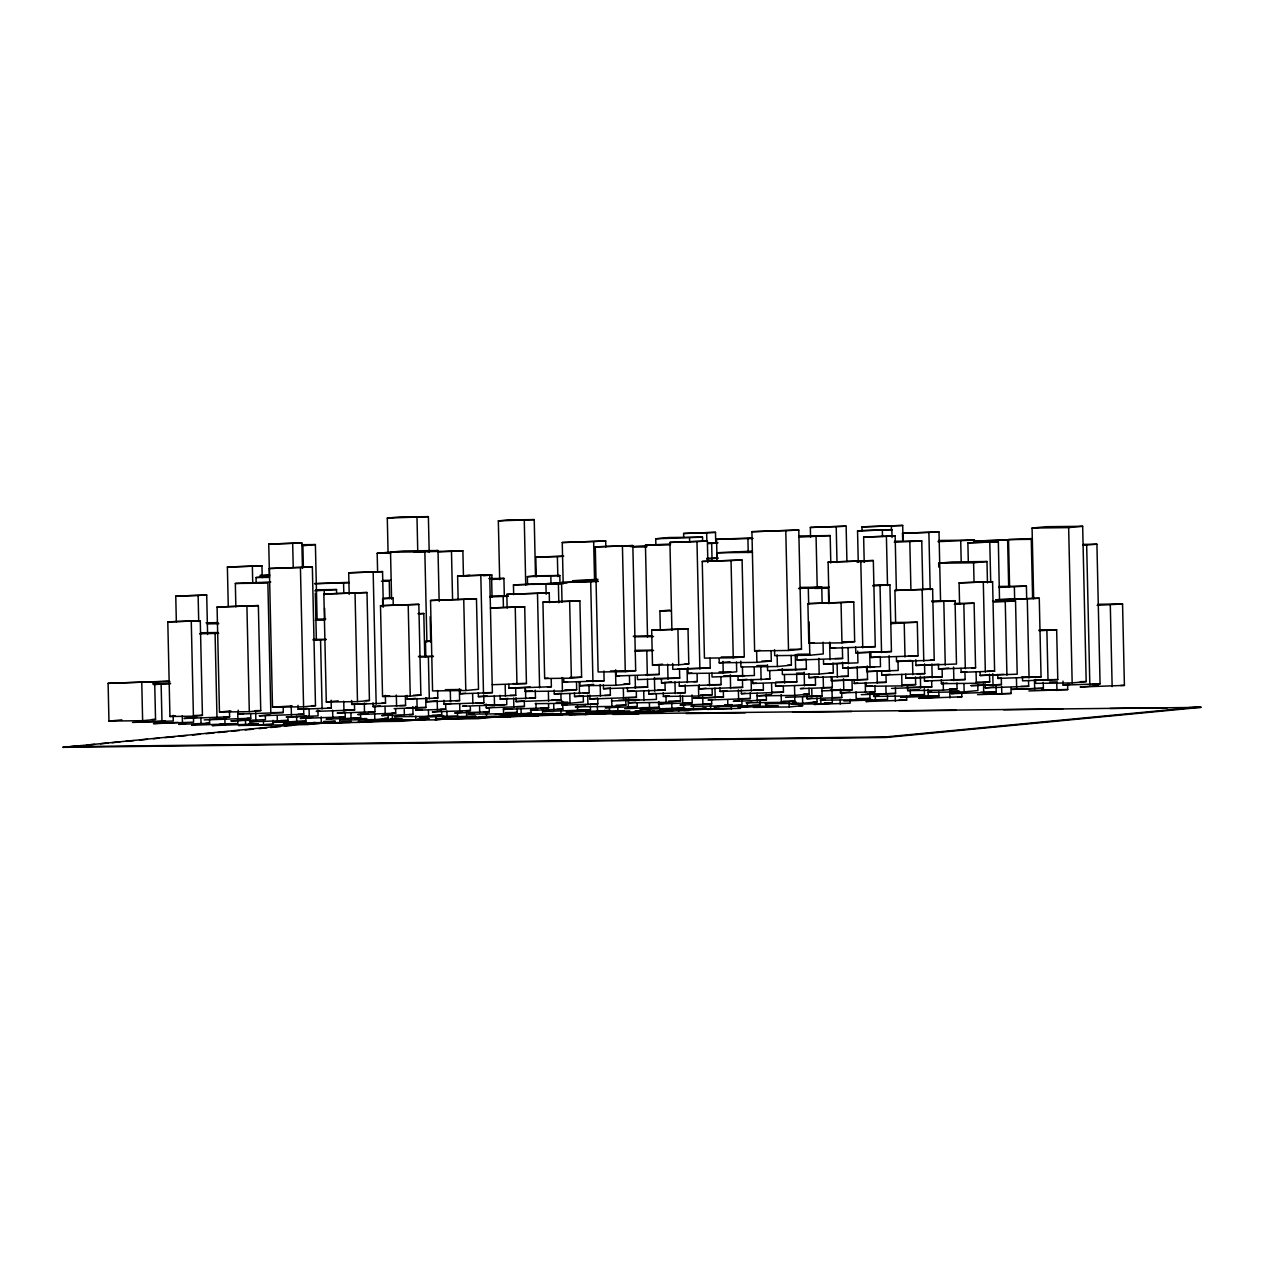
<?xml version="1.0" encoding="UTF-8"?>
<svg xmlns="http://www.w3.org/2000/svg" width="1264" height="1264" viewBox="0 0 1264 1264"><rect width="100%" height="100%" fill="white"/><g stroke="black" fill="none" stroke-linecap="round" stroke-linejoin="round"><path stroke-width="1.5" d="M388.095 553.474L387.29 518.098L398.666 517.008L428.385 516.66L429.191 552.036M387.29 518.098L428.385 516.66M499.675 579.702L498.332 520.879L508.27 519.931L534.23 519.615L535.509 576.479M269.501 577.411L268.742 544.105L301.875 542.951L302.459 568.421M498.332 520.879L534.23 519.615M268.742 544.105L301.875 542.951M317.106 619.249L315.4 544.563L302.886 545.748L303.376 567.378M228.278 606.483L227.378 567.046L261.948 565.83L262.217 577.664M377.588 570.996L377.178 553.3L403.674 550.946L438.008 550.535L439.161 601.474M227.378 567.046L261.948 565.83M391.587 599.215L390.529 552.194L424.846 551.783L438.008 550.535M427.437 551.673L462.877 550.772L463.461 576.384M269.358 568.5L312.35 566.999L315.494 705.66L303.581 706.797L272.503 707.176L269.358 568.5L312.35 566.999M438.466 552.005L462.877 550.772M563.191 583.936L562.243 542.525L605.709 541.008L605.835 546.917M683.698 537.39L683.603 533.471L715.503 532.349L715.724 542.145M562.243 542.525L605.709 541.008M260.194 576.036L269.785 575.12L260.163 575.231M683.603 533.471L715.503 532.349M655.874 544.673L655.732 538.78L668.688 537.532L702.515 537.137L702.61 541.071M256.181 583.383L256.039 577.537L268.395 576.352M751.922 531.702L798.785 530.058L801.487 649.254L788.515 650.486L754.624 650.897L751.922 531.702L798.785 530.058M595.281 546.885L632.837 545.574L635.681 670.663L625.285 671.658L598.125 671.974L595.281 546.885L632.837 545.574M655.732 538.78L702.515 537.137M810.556 537.279L810.335 527.451L846.122 526.187L846.927 561.579M235.862 606.862L235.341 583.462L270.765 582.009M349.196 594.412L348.706 572.797L382.55 571.612L383.355 606.973M671.911 630.294L669.92 542.398L707.366 541.087L707.856 562.575M630.515 546.648L647.373 545.685M647.531 637.182L645.446 545.163L670.647 544.026M810.335 527.451L846.122 526.187M717.004 558.83L716.562 539.333L752.096 537.895M348.706 572.797L382.55 571.612M536.252 576.874L535.81 557.155L563.712 556.128M669.92 542.398L707.366 541.087M862.048 530.801L861.969 526.883L902.701 525.445L903.049 541.15M535.81 557.155L562.369 556.413M716.562 539.333L753.075 538.464M707.745 543.631L716.656 543.109M861.969 526.883L902.701 525.445M858.256 562.417L857.545 530.833L891.863 529.632L892.036 537.532M176.344 621.777L175.759 596.15L206.711 595.06L207.596 634.496M175.759 596.15L206.711 595.06M798.627 537.137L830.179 535.588L830.796 563.017M857.545 530.833L891.863 529.632M348.896 582.341L314.594 583.668L349.148 582.799M458.153 599.563L457.615 576.021L491.807 574.962L491.901 578.896M864.213 562.417L863.644 537.074L895.149 535.968L896.381 590.541M902.701 541.087L902.512 533.25L938.994 531.97L940.542 600.479M464.567 575.705L469.655 575.231M716.893 560.631L716.72 552.779L751.859 551.151M863.644 537.074L895.149 535.968M314.799 590.841L336.524 589.545L336.619 593.464M457.615 576.021L489.705 574.883L492.375 692.625L460.286 693.762L460.207 689.828M902.512 533.25L938.994 531.97M483.322 575.768L491.807 574.962M323.853 594.033L366.987 592.516L369.436 700.493L357.491 701.631L326.302 702.01L323.853 594.033L366.987 592.516M504.32 596.134L503.925 578.391L491.664 579.56L492.059 597.319M706.639 559.178L718.205 558.072L706.876 558.214M1033.683 598.82L1032.072 528.052L1046.086 526.709L1082.663 526.282L1086.187 681.58L1072.172 682.923L1035.595 683.366L1035.5 679.432M527.546 584.521L527.357 576.668L536.347 575.799L559.81 575.531L559.999 583.383M217.076 607.036L258.362 605.598L260.747 710.589L249.308 711.679L219.462 712.043L217.076 607.036L258.362 605.598M702.247 561.453L742.094 560.047L744.275 656.727L733.246 657.786L704.443 658.133L702.247 561.453L742.094 560.047M527.357 576.668L559.81 575.531M894.296 542.272L921.74 540.945L922.846 589.719M1032.072 528.052L1068.649 527.609L1082.663 526.282M937.983 541.656L974.528 540.06L938.52 540.502M513.674 594.633L513.453 584.9L558.388 583.32L558.83 602.77M967.876 542.841L998.197 541.782L967.876 542.841L968.319 562.401M393.23 603.892L393.088 598.03L382.597 599.025L382.771 606.846M1009.588 586.891L1008.53 539.586L1032.404 538.575M562.022 602.075L561.579 582.53L597.967 581.156M1007.613 539.918L974.07 541.103L1007.613 539.918L1008.688 587.16M513.453 584.9L558.388 583.32M167.796 621.888L200.281 620.75L202.43 715.361L193.424 716.214L169.945 716.498L167.796 621.888L200.281 620.75M561.579 582.53L598.125 581.472M829.058 603.228L828.125 562.132L873.329 560.537L875.273 646.662L830.069 648.242L829.942 642.365M430.534 600.479L476.465 598.867L478.519 689.291L465.8 690.507L432.572 690.902L430.534 600.479L476.465 598.867M380.496 605.693L418.826 604.35L420.88 695.137L410.263 696.148L382.55 696.48L380.496 605.693L418.826 604.35M507.148 608.047L506.832 594.364L549.24 592.879L549.461 602.659M217.218 622.52L209.919 623.215L217.771 623.12M856.787 561.816L866.093 561.406M828.125 562.132L873.329 560.537M489.674 596.892L508.349 596.245M506.832 594.364L549.24 592.879M1082.853 545.242L1096.915 544.215L1100.075 683.824L1063.103 685.12L1063.024 681.185M938.741 567.109L938.662 563.223L952.045 561.943L986.979 561.516L987.468 582.894M418.51 614.02L423.803 613.514L424.783 656.601M542.935 602.185L579.892 600.89L581.614 677.204L571.375 678.183L544.658 678.499L542.935 602.185L579.892 600.89M199.617 633.817L218.688 633.296M938.662 563.223L973.596 562.796L986.979 561.516M524.702 606.783L490.527 607.984L524.702 606.783L526.44 683.508L492.265 684.709M799.117 588.281L829.389 587.175M798.548 588.534L821.774 587.144L822.121 602.865M872.666 585.911L889.919 584.884L891.436 651.56L855.76 652.809L855.633 646.931M313.172 640.216L326.065 639.6M660.345 630.452L659.903 611.033L669.809 610.085M959.581 604.255L959.092 582.862L992.588 581.677L994.61 671.152L961.13 672.337L961.035 668.451M895.623 622.014L894.912 590.43L932.611 589.103L934.222 660.171L896.524 661.499L896.429 657.549M959.092 582.862L992.588 581.677M894.912 590.43L932.611 589.103M807.901 603.655L853.769 602.043L854.669 641.638L841.966 642.855L808.802 643.25L807.901 603.655L853.769 602.043M425.842 656.996L425.478 641.433L430.929 640.911M998.686 587.46L1026.4 586.117L1026.668 597.904M932.105 601.917L955.047 600.7L956.485 664.027L915.973 665.449L915.831 659.697M651.687 630.167L688.011 628.887L688.801 663.869L678.736 664.832L652.493 665.148L651.687 630.167L688.011 628.887M108.104 683.334L154.682 681.707L155.535 719.453L142.627 720.685L108.957 721.096L108.104 683.334L154.682 681.707M954.288 604.287L974.102 603.197L975.571 667.74L938.552 669.035L938.457 665.117M633.232 636.219L652.256 635.713M1039.261 598.235L996.032 599.752L1039.261 598.235L1041.046 676.904L997.817 678.42L997.723 674.486M419.142 657.09L433.457 656.49M993.773 602.106L1015.529 600.985L1017.204 674.186L980.121 675.497L980.042 671.642M153.276 684.598L170.545 683.603M890.994 623.626L917.285 622.22L918.043 655.811L870.943 657.47L870.817 651.876M1097.12 605.314L1122.558 603.987L1124.407 685.42L1080.151 686.968L1098.053 685.736M635.128 651.323L653.583 650.533M808.802 643.25L814.253 642.728M754.624 650.897L760.185 650.36M652.493 665.148L662.541 664.185M830.069 648.242L835.441 647.737M544.658 678.499L548.07 678.168M1039.055 630.752L1056.657 629.725L1057.778 679.59L1022.56 680.822L1022.481 676.983M108.957 721.096L121.85 719.864M719.121 658.876L719.216 662.81L730.039 661.767M774.548 649.759L774.674 655.653L809.813 655.242L823.291 653.946L823.022 642.159M169.945 716.498L175.333 715.977M219.462 712.043L230.901 710.937M272.503 707.176L292.174 705.944M326.302 702.01L338.246 700.872M382.55 696.48L389.628 695.816M677.978 668.861L710.242 668.04L710.02 658.275M719.216 662.81L756.883 662.352L771.309 660.977L771.087 651.15M855.76 652.809L891.436 651.56M616.153 670.347L616.279 675.987L619.676 675.655M136.275 722.076L165.426 721.096M196.726 717.241L184.117 718.458L229.606 716.846L229.463 710.968M563.744 678.294L563.839 682.197L567.552 681.849M672.669 663.489L672.796 669.351L710.242 668.04M797.015 654.278L797.142 660.061L806.132 659.208M238.217 710.194L238.296 714.097L243.636 713.591M508.871 684.314L508.965 688.216L530.295 686.984M132.515 722.439L173.279 721.001L173.152 715.377M616.279 675.987L659.239 674.47L659.034 665.085M298.035 705.344L298.13 709.278L307.326 708.393M460.286 693.762L465.626 693.241M351.597 700.461L351.692 704.396L366.718 703.432M407.087 695.358L407.166 699.166L415.651 698.36M563.839 682.197L604.113 680.79L603.892 671.01M797.142 660.061L842.614 658.465L842.361 646.884M687.916 667.613L688.058 673.459L691.898 673.096M209.777 719.39L226.493 718.568M508.965 688.216L551.373 686.731L551.199 678.91M238.296 714.097L283.31 712.517L283.168 706.671M298.13 709.278L331.31 708.109L331.136 700.24M351.692 704.396L385.536 703.195L385.362 695.342M407.166 699.166L437.802 698.091L437.628 690.476M269.769 714.808L259.183 715.819L303.771 714.239L303.644 708.409M178.113 722.376L153.481 723.608L193.582 722.186L193.455 716.498M740.767 661.135L740.894 666.965L777.392 666.523L791.375 665.18L791.153 655.463M870.943 657.47L880.265 656.585M579.844 681.896L579.939 685.736L593.701 684.409M185.539 723.687L178.682 724.351L209.619 723.261L209.524 719.311M319.776 711.016L316.237 711.363L354.599 710.005L354.457 704.111M525.145 687.6L525.239 691.471L532.365 690.792M688.058 673.459L723.229 673.048L736.691 671.753L736.47 662.004M204.247 719.911L250.778 718.284L250.699 714.381M373.006 702.863L373.101 706.639L380.29 705.944M478.329 692.767L478.408 696.669L487.051 695.848M426.774 697.854L426.853 701.757L435.922 700.888M823.496 660.124L823.575 664.058L848.381 662.968M637.388 675.845L637.467 679.605L679.716 678.12L679.495 668.719M195.32 724.888L191.67 725.236L237.806 723.624L237.711 719.722M373.101 706.639L405.57 705.502L405.365 696.053M579.939 685.736L615.868 685.293L629.63 683.982L629.456 676.303M426.853 701.757L459.606 700.604L459.338 688.927M478.408 696.669L515.791 695.358L515.617 687.537M525.239 691.471L562.433 691.029L576.684 689.67L576.495 681.928M823.575 664.058L857.94 662.842L857.671 651.055M250.051 719.848L230.87 720.891L265.44 719.674L265.345 715.724M345.925 712.232L337.204 713.07L374.997 711.743L374.871 705.991M219.541 724.888L212.241 725.599L258.362 723.972L248.55 724.082M256.624 721.175L249.514 721.855L288.018 720.496L287.923 716.593M661.451 678.973L661.53 682.86L671.437 681.912M306.552 716.056L286.185 717.036L318.086 715.914L317.943 710.068M603.402 684.804L603.497 688.722L608.742 688.216M767.453 664.753L767.596 670.663L806.385 669.304L806.163 659.445M443.933 700.288L444.012 704.143L451.374 703.448M500.133 695.295L500.228 699.166L508.033 698.423M554.201 690.097L554.296 693.999L562.022 693.257M312.745 717.257L300.311 718.442L345.23 716.862L345.151 712.943M896.524 661.499L910.854 660.44M711.932 673.096L712.027 676.998L754.387 675.497L754.213 667.708M244.284 724.92L238.517 725.473L306.947 724.604L319.46 723.403M394.147 708.63L425.936 707.508L425.715 697.712M661.53 682.86L697.27 681.612L697.096 673.838M842.582 662.241L842.709 668.024L874.656 666.776M368.298 713.512L357.807 714.523L395.711 713.196L395.616 709.294M444.012 704.143L483.891 702.752L483.717 695.01M554.296 693.999L589.15 692.783L588.977 684.946M603.497 688.722L647.658 687.174L647.468 679.321M500.228 699.166L535.462 697.933L535.288 690.176M259.452 725.267L263.196 724.904M415.572 706.434L415.651 710.321L422.334 709.673M273.087 720.338L273.182 724.256L263.576 725.173L263.481 721.254M291.494 722.376L284.447 723.055L321.293 722.613L335.402 721.27L323.774 721.412M331.879 718.616L326.144 719.169L360.619 717.952L360.524 714.081M466.021 705.881L462.513 706.213L506.785 704.664L506.659 698.739M305.92 721.223L272.787 722.392L305.92 721.223L305.841 717.304M516.012 697.728L516.091 701.615L523.217 700.935M738.05 676.303L738.129 680.174L746.929 679.337M842.709 668.024L880.502 666.697L880.281 657.043M283.231 724.146L300.247 723.64M679.21 682.165L679.305 686.068L683.16 685.688M574.472 692.672L574.551 696.559L582.83 695.769M627.434 687.537L627.529 691.424L634.481 690.76M415.651 710.321L445.765 709.262L445.639 703.432M390.418 714.76L381.744 715.582L413.028 714.476L412.854 706.639M302.191 723.577L295.16 724.24L339.542 722.676M782.242 668.64L782.369 674.518L819.183 674.075L833.292 672.732L833.055 662.936M571.612 714.334L1200.8 707.382L885.685 737.497L63.216 747.34L305.904 723.577M315.305 722.423L309.506 722.976L359.434 722.392L370.131 721.159M738.129 680.174L769.902 679.052L769.729 671.31M915.973 665.449L938.915 664.248M441.12 711.063L432.32 711.901L470.413 710.573L470.319 706.687M63.216 747.34L80.833 745.665M86.695 745.096L94.531 744.354M100.393 743.785L108.23 743.042M112.148 742.663L119.969 741.921M125.847 741.352L133.668 740.609M139.546 740.056L147.382 739.298M153.244 738.745L159.122 738.176M164.984 737.623L174.78 736.675M178.698 736.312L186.519 735.553M192.397 735L200.218 734.242M206.095 733.689L213.916 732.946M217.835 732.567L227.615 731.635M231.533 731.256L239.37 730.513M245.232 729.944L253.069 729.202M258.946 728.633L266.767 727.89M270.686 727.511L280.466 726.579M284.384 726.2L292.205 725.457M679.305 686.068L721.08 684.598L720.907 676.809M516.091 701.615L561.042 700.035L560.916 694.205M574.551 696.559L610.37 695.295L610.196 687.521M627.529 691.424L665.148 690.112L664.975 682.307M486.134 704.016L486.229 707.84L493.276 707.161M866.598 667.661L866.693 671.563L890.599 670.536M332.069 722.708L335.56 722.376M401.778 716.056L394.257 716.767L428.591 716.356L428.449 710.479M808.865 673.775L808.944 677.678L818.045 676.809M370.826 719.785L366.923 720.164L402.157 718.916L390.402 719.058M339.7 720.038L374.792 719.611L388.238 718.331L388.159 714.413M589.846 695.105L589.94 699.024L597.303 698.313M752.68 679.574L752.775 683.476L756.267 683.145M350.46 722.455L329.351 723.008M648.732 690.033L648.827 693.952L655.558 693.304M699.197 684.962L699.292 688.912L706.149 688.248M358.692 721.807L378.789 721.112M462.371 712.28L454.708 713.022L489.294 711.806L489.215 707.872M866.693 671.563L898.198 670.457L897.977 660.709M486.229 707.84L524.434 706.497L524.307 700.746M373.496 721.144L367.745 721.697L402.774 721.27L429.191 718.774L417.578 718.916M386.705 719.927L380.97 720.464L435.985 719.848L448.894 718.616L435.796 718.774M441.642 711.19L441.736 715.108L419.616 717.225L457.568 715.898L457.473 711.995M512.315 708.551L503.356 709.404L548.623 707.824L548.529 703.874M808.944 677.678L848.318 676.303L848.097 666.539M535.162 703.669L570.032 703.258L583.383 701.978L583.257 696.101M387.937 721.001L358.707 722.123M752.775 683.476L796.841 681.928L796.668 674.123M589.94 699.024L636.44 697.38L636.298 691.503M648.827 693.952L685.341 692.672L685.167 684.835M699.292 688.912L742.632 687.379L742.442 679.511M402.331 720.243L406.013 719.895M561.974 701.283L562.069 705.17L567.015 704.696M938.552 669.035L948.806 668.056M473.874 713.623L468.043 714.176L503.578 713.749L503.435 707.982M618.491 700.303L639.173 699.608M881.672 671.216L881.751 675.118L890.267 674.312M663.284 692.577L663.363 696.432L669.177 695.879M831.222 676.872L831.317 680.711L867.546 679.447L867.23 665.954M421.591 720.196L425.383 719.832M719.911 687.553L720.006 691.455L726.879 690.792M775.527 682.307L775.622 686.226L781.152 685.688M446.397 718.616L441.104 719.121L477.95 718.679L492.075 717.32M537.595 709.673L530.39 710.368L562.843 709.215L562.67 701.362M562.069 705.17L597.84 703.922L597.698 698.091M442.321 717.51L475.991 716.325L457.268 716.546M517.102 708.598L517.181 712.454L495.362 714.571L531.054 713.307L530.959 709.388M585.817 705.881L575.31 706.876L611.887 706.45L625.901 705.107L625.759 699.197M881.751 675.118L924.758 673.617L924.537 663.853M611.349 700.983L656.427 699.403L656.3 693.62M831.317 680.711L867.546 679.447M663.363 696.432L698.708 696.022L712.248 694.726L712.106 688.927M775.622 686.226L815.533 684.819L815.343 676.998M628.571 698.897L628.666 702.831L635.839 702.152M720.006 691.455L763.393 689.923L763.266 684.077M549.508 710.984L543.994 711.506L590.478 709.878L590.383 705.976M464.378 717.541L495.014 716.467L482.105 716.609M961.13 672.337L966.691 671.8M741.304 689.828L741.399 693.699L745.27 693.32M905.719 674.186L905.798 678.104L942.28 676.825L942.107 668.988M512.726 716.024L477.729 717.857M803.888 688.295L800.333 688.627L832.297 687.505L832.075 677.741M854.132 679.558L854.227 683.461L857.766 683.129M610.575 707.224L605.266 707.729L637.214 706.608L637.135 702.737M478.503 717.494L523.122 716.024M578.138 710.937L566.098 712.09L609.548 710.558L609.453 706.608M628.666 702.831L666.112 702.389L680.474 701.014L680.332 695.105M723.466 697.049L693.541 698.107L723.466 697.049L723.34 691.187M513.8 714.997L553.743 713.591L530.643 713.876M663.9 703.432L658.275 703.969L692.182 702.768L691.993 694.947M854.227 683.461L886.159 682.339L885.985 674.518M905.798 678.104L942.28 676.825M544.5 715.187L548.307 714.824M741.399 693.699L783.459 692.214L783.317 686.415M711.932 699.671L708.03 700.051L750.342 698.55L750.216 692.656M539.396 714.903L569.258 713.86L547.66 714.113M758.906 695.69L771.514 694.489M562.701 714.839L519.725 716.356M866.124 682.465L866.219 686.32L872.081 685.752M980.121 675.497L1003.79 674.344M569.321 714.887L584.047 713.528M924.395 677.109L924.49 680.996L928.234 680.632M685.293 704.601L680.032 705.107L711.679 703.985L711.6 700.051M607.115 712.311L603.592 712.643L659.871 711.98L672.811 710.747L669.051 710.779M624.653 708.677L659.05 707.461L658.907 701.599M543.267 715.076L585.785 714.618L599.373 713.323L595.439 713.37M651.039 708.504L641.259 709.436L683.619 707.951L683.54 704.016M587.017 712.422L629.772 710.921M821.853 690.871L852.22 689.796L851.999 679.953M738.792 700.809L733.278 701.33L766.395 700.161L766.268 694.331M757.104 695.864L794.724 695.421L809.15 694.047L809.023 688.169M924.49 680.996L965.127 679.558L964.953 671.8M574.362 714.46L616.326 712.975L610.638 713.054M866.219 686.32L901.959 685.878L915.657 684.582L915.484 676.872M635.35 711.506L639.047 711.142M694.489 706.007L690.966 706.339L727.843 705.897L741.968 704.554L741.889 700.714M638.462 712.185L593.179 713.765M654.278 710.858L640.232 712.201L640.153 708.267M840.307 689.038L840.402 692.941L850.008 692.024M941.301 679.779L941.396 683.666L947.131 683.129M659.46 710.921L650.454 711.774L689.465 710.415L683.824 710.479M997.817 678.42L1001.23 678.089M751.906 702.231L746.123 702.784L781.342 702.357L794.819 701.062L794.74 697.159M785.544 697.317L822.074 696.037L821.884 688.153M723.087 706.007L713.955 706.892L760.17 705.265L760.075 701.362M840.402 692.941L875.083 691.724L874.957 685.862M659.618 709.878L706.402 708.235L702.642 708.282M807.048 694.931L807.127 698.739L810.967 698.376M891.531 688.422L931.789 687.016L931.663 681.091M941.396 683.666L976.329 683.255L989.712 681.975L989.538 674.202M768.717 703.4L765.115 703.732L802.672 703.29L817.065 701.915L816.971 697.965M707.571 709.515L716.72 708.646M866.962 694.11L895.576 693.446L895.449 687.537M719.5 708.567L710.668 709.42L710.573 705.502M907.552 686.668L907.647 690.586L919.386 689.465M807.127 698.739L841.792 697.523L841.666 691.819M825.376 699.687L820.21 700.177L871.749 699.624M731.414 708.472L687.6 709.689L740.593 708.361M861.258 694.663L895.576 693.446M798.658 703.448L791.027 704.174L820.889 703.827L820.747 697.902M760.233 705.944L737.971 707.129L777.281 705.739L773.489 705.786M873.598 692.467L873.693 696.401L878.954 695.895M907.647 690.586L943.386 690.16L957.069 688.848L956.943 682.971M1001.436 684.567L971.115 685.625L1001.436 684.567L1001.309 678.689M931.584 691.977L928.139 692.309L964.148 691.882L977.941 690.555L977.799 684.693M850.783 700.319L869.98 698.423L869.837 692.514M985.193 683.919L985.288 687.853L993.867 687.031M753.423 707.382L789.21 706.955L802.924 705.644L799.164 705.691M832.233 698.787L832.328 702.737L814.348 704.443L850.135 703.179L850.056 699.245M873.693 696.401L910.396 695.958L924.458 694.615L924.332 688.706M904.06 697.017L900.521 697.349L938.899 696.006L938.82 692.119M843.862 700.967L887.549 699.434L887.454 695.611M873.456 700.825L865.935 701.552L906.667 700.114L906.572 696.195M954.762 693.336L951.207 693.667L996.19 692.087L996.048 686.21M985.288 687.853L1028.675 686.336L1028.533 680.427M1063.103 685.12L1069.944 684.472M1043.385 688.264L1011.927 689.37L1043.385 688.264L1043.258 682.355M983.123 694.11L1011.105 693.478L1010.963 687.569M938.504 697.112L918.802 698.344L961.841 696.827L961.746 692.941M977.546 694.647L1011.105 693.478M1028.896 690.95L1067.717 689.575L1067.59 683.682M63.2 746.771L885.669 736.928L1200.784 706.797M799.18 535.952L830.179 535.588M301.954 544.721L315.4 544.563M708.172 542.935L717.999 542.809M1008.53 539.586L1031.266 539.317L1032.609 598.441M894.549 541.276L921.74 540.945M645.446 545.163L669.967 544.879M633.011 547.059L646.82 546.901M390.544 552.02L396.343 551.957M413.786 551.736L425.399 551.61M1083.548 544.373L1096.915 544.215M377.178 553.3L390.734 553.142M716.72 552.779L752.491 552.352M256.039 577.537L269.327 577.379M488.868 578.564L503.925 578.391M383.34 580.381L391.176 580.287M381.412 581.219L389.249 581.124L389.644 598.709M235.341 583.462L267.873 583.083L270.844 713.702M598.014 579.291L572.45 580.761L597.477 580.46M567.109 582.799L532.444 584.331L561.5 583.968M315.763 589.798L336.524 589.545M873.345 585.074L889.919 584.884M800.286 587.397L821.774 587.144M814.853 588.408L828.394 588.234L828.742 603.686M998.955 586.449L1026.4 586.117M490.369 596.023L507.749 595.818M383.308 598.141L393.088 598.03M931.615 600.985L955.047 600.7M992.556 601.269L1015.529 600.985M954.984 603.434L974.102 603.197M1098.084 604.287L1122.558 603.987M418.052 613.593L423.803 613.514M659.903 611.033L670.979 610.891M316.253 619.155L325.812 619.044M315.273 620.213L324.832 620.103L324.627 608.347M206.079 622.804L217.85 622.662M207.027 623.863L218.798 623.721M890.804 622.536L917.285 622.22M200.613 632.758L218.024 632.537M1039.024 629.946L1056.657 629.725M313.14 639.442L326.065 639.284M634.07 636.803L653.488 636.566M425.478 641.433L431.403 641.354M842.962 641.78L854.669 641.638M861.827 646.82L875.273 646.662M635.381 650.328L652.856 650.123M790.19 649.38L801.487 649.254M418.4 656.395L433.157 656.221M797.9 654.262L809.624 654.12M721.238 656.996L744.275 656.727M908.595 655.937L918.043 655.811M834.888 658.56L842.614 658.465M761.892 661.088L771.309 660.977M930.336 660.219L934.222 660.171M685.056 663.916L688.801 663.869M756.804 665.607L766.411 665.48M787.535 665.227L791.375 665.18M610.465 670.963L635.681 670.663M778.34 669.636L806.385 669.304M971.747 667.771L975.571 667.74M719.105 671.958L730.829 671.816M645.651 674.644L659.239 674.47M169.439 680.759L152.533 681.896L169.929 681.675M796.478 673.175L804.22 673.08M829.405 672.78L833.292 672.732M987.168 671.247L994.61 671.152M570.175 677.346L581.614 677.204M723.766 675.877L744.812 675.624M916.985 673.712L924.758 673.617M152.786 683.65L170.466 683.445M654.894 678.42L679.716 678.12M840.734 676.398L848.318 676.303M586.638 680.996L604.113 680.79M766.079 679.1L769.902 679.052M1021.502 677.125L1041.046 676.904M513.137 683.666L526.44 683.508M693.573 681.644L697.27 681.612M951.413 679.732L965.127 679.558M623.958 684.045L629.63 683.982M776.222 682.181L796.841 681.928M1034.284 679.858L1057.778 679.59M876.537 682.449L886.159 682.339M547.533 686.779L551.373 686.731M707.856 684.756L721.08 684.598M976.124 682.133L989.712 681.975M805.911 684.93L815.533 684.819M1049.61 682.023L1057.32 681.928M1080.42 681.659L1086.187 681.58M634.512 687.332L647.658 687.174M445.307 689.686L460.933 689.496M902.48 684.74L915.657 684.582M732.836 687.505L742.632 687.379M564.929 689.812L576.684 689.67M1092.444 683.903L1100.075 683.824M822.674 687.616L832.297 687.505M657.375 690.191L665.148 690.112M906.557 687.316L931.789 687.016M484.649 692.719L492.375 692.625M1020.822 686.415L1028.675 686.336M1120.631 685.467L1124.407 685.42M753.597 690.049L763.393 689.923M583.336 692.846L589.15 692.783M413.502 695.232L420.88 695.137M830.274 690.065L852.22 689.796M949.548 688.927L957.069 688.848M677.804 692.751L685.341 692.672M510.008 695.421L515.791 695.358M772.051 692.356L783.459 692.214M871.228 691.771L875.083 691.724M949.517 690.902L958.981 690.792M1041.52 689.891L1067.717 689.575M604.824 695.374L610.37 695.295M434.121 698.139L437.802 698.091M700.461 694.868L712.248 694.726M803.509 694.11L809.15 694.047M980.88 692.277L996.19 692.087M529.584 698.012L535.462 697.933M365.533 700.54L369.436 700.493M625.238 697.523L636.44 697.38M910.933 694.773L924.458 694.615M803.209 696.259L822.074 696.037M455.656 700.651L459.606 700.604M551.483 700.145L561.042 700.035M922.246 696.211L938.899 696.006M738.871 698.692L750.342 698.55M832.154 697.633L841.792 697.523M381.775 703.242L385.536 703.195M957.954 696.875L961.841 696.827M476.196 702.831L483.891 702.752M856.723 698.581L869.98 698.423M556.271 702.294L567.884 702.152M668.64 701.157L680.474 701.014M311.608 705.707L315.494 705.66M757.183 700.272L766.395 700.161M399.708 705.565L405.57 705.502M484.191 704.933L504.905 704.68M783.08 701.204L794.819 701.062M898.815 700.209L906.667 700.114M590.446 704.001L597.84 703.922M684.63 702.863L692.182 702.768M792.654 702.199L796.399 702.168M813.305 701.962L817.065 701.915M327.613 708.156L331.31 708.109M406.771 707.729L425.936 707.508M616.279 705.217L625.901 705.107M704.048 704.08L711.679 703.985M516.549 706.592L524.434 706.497M824.855 702.816L832.328 702.737M824.27 703.495L829.816 703.432M724.509 704.759L732.267 704.664M255.154 710.652L260.747 710.589M343.508 710.147L354.599 710.005M540.929 707.919L548.623 707.824M629.519 706.702L637.214 706.608M752.301 705.359L760.17 705.265M440.33 709.325L445.765 709.262M641.828 707.666L659.05 707.461M767.137 706.07L778.434 705.928M271.823 712.659L283.31 712.517M556.982 709.294L562.843 709.215M369.135 711.822L374.997 711.743M466.479 710.621L470.413 710.573M677.883 708.03L683.619 707.951M672.574 708.63L685.736 708.472M577.411 710.036L590.478 709.878M194.593 715.456L202.43 715.361M483.527 711.869L489.294 711.806M605.63 710.605L609.548 710.558M298.083 714.318L303.771 714.239M391.793 713.244L395.711 713.196M505.347 712.596L517.181 712.454M598.852 711.3L623.974 711M634.986 711.095L650.296 711.016M409.252 714.523L413.028 714.476M223.807 716.925L229.606 716.846M505.252 713.623L512.615 713.528M527.372 713.354L531.054 713.307M432.209 715.219L441.736 715.108M569.811 713.67L581.645 713.528M339.495 716.941L345.23 716.862M571.186 714.065L578.833 713.986M247.049 718.331L250.778 718.284M151.791 719.5L155.535 719.453M430.123 716.23L443.838 716.056M613.04 714.413L638.683 714.113M686.02 713.544L745.191 712.833M792.528 712.264L851.699 711.553M899.036 710.984L956.232 710.305M1003.569 709.736L1062.74 709.025M1110.076 708.456L1167.272 707.777M1188.966 707.524L1200.8 707.382M352.94 718.047L360.619 717.952M498.411 716.325L521.637 716.056M534.972 715.756L538.669 715.708L502.788 716.972M499.722 716.498L516.897 716.293M355.089 718.726L366.797 718.584M384.351 718.379L388.238 718.331M461.107 718.3L466.685 718.236L434.832 719.579M280.592 720.591L288.018 720.496M404.527 720.132L416.204 719.99M205.89 723.308L209.619 723.261M341.959 721.618L351.424 721.507L339.811 722.613L339.732 718.71M358.186 721.523L369.91 721.381M220.141 723.83L235.847 723.64M265.472 724.351L273.182 724.256M283.879 724.193L293.295 724.082L283.926 724.967L283.831 721.033M1110.298 605.156L1112.146 686.589M1086.677 545.195L1089.837 684.804M1068.649 527.609L1072.172 682.923M1056.783 682.75L1056.973 690.602M1046.892 630.657L1048.03 680.522M1034.489 681.217L1034.679 689.101M1027.284 599.373L1029.07 678.041M1014.376 587.27L1014.644 599.057M1016.43 677.646L1016.651 687.474M1005.259 601.964L1006.934 675.166M998.323 540.802L999.524 600.463M1001.625 686.478L1001.815 694.363M989.791 542.588L990.692 581.709M992.777 673.633L993.03 685.357M983.313 582.578L985.335 672.053M983.503 683.476L983.724 693.288M973.596 562.796L974.038 582.23M976.061 671.595L976.329 683.255M963.847 604.176L965.317 668.719M960.735 541.387L961.177 560.932M963.974 684.061L964.148 691.882M953.562 667.06L953.878 680.648M949.785 692.135L949.912 697.965M943.829 601.775L945.267 665.101M943.197 682.307L943.386 690.16M928.898 532.934L930.178 589.703M931.868 664.09L932.184 677.788M928.092 689.243L928.266 697.017M922.167 590.098L923.779 661.167M920.366 676.256L920.634 688.074M909.827 542.082L910.902 588.913M912.529 661.088L912.845 674.755M910.27 690.049L910.396 695.958M904.234 623.468L905.008 657.059M901.706 674.328L901.959 685.878M891.42 526.535L891.499 530.453M895.244 695.311L895.37 701.204M886.412 536.805L887.518 585.532M889.113 655.7L889.461 671.279M882.351 530.548L882.493 536.457M885.89 686.463L886.08 694.363M880.044 585.832L881.545 652.508M877.042 671.468L877.311 683.192M875.352 696.764L875.446 700.588M869.695 652.256L870.043 667.708M865.255 682.876L865.477 692.64M860.8 561.737L862.759 647.847M857.197 666.918L857.498 680.411M856.012 691.85L856.186 699.75M848.065 648.037L848.413 663.758M843.546 678.784L843.815 690.602M841.066 603.26L841.966 642.855M836.215 527.135L837.005 562.527M840.133 700.193L840.228 704.127M837.1 663.679L837.416 677.346M831.965 688.943L832.186 698.439M829.626 642.302L830.021 659.666M823.18 676.635L823.449 688.359M816.07 536.931L817.223 587.871M818.819 658.402L819.183 674.075M811.772 689.133L811.946 697.001M808.296 588.424L808.66 604.145M809.055 621.825L809.813 655.242M804.157 672.195L804.473 685.878M802.529 697.365L802.672 703.29M795.293 654.547L795.641 670.331M794.503 685.625L794.724 695.421M785.797 531.307L788.515 650.486M789.115 703.037L789.21 706.955M784.454 675.292L784.628 683.097M781.152 694.536L781.342 702.357M777.123 654.863L777.392 666.523M771.577 683.666L771.798 693.336M766.3 702.847L766.395 706.781M760.802 666.333L761.102 679.89M756.615 650.565L756.883 662.352M757.057 693.272L757.231 701.046M747.925 538.954L748.241 552.605M751.116 679.368L751.369 691.076M747.277 702.579L747.372 706.481M742.426 666.886L742.647 676.619M738.397 689.844L738.618 699.671M731.05 561.105L733.246 657.786M731.35 705.344L731.445 709.23M730.308 674.739L730.624 688.532M727.716 700.13L727.843 705.897M722.961 661.341L723.229 673.048M711.679 543.583L712.027 559.209M714.966 688.074L715.187 697.839M706.671 533.203L706.845 541.024M709.246 674.012L709.499 685.704M702.737 696.954L702.91 704.822M696.985 542.082L699.877 669.035M698.486 686.352L698.708 696.022M689.559 538.369L689.654 542.303M693.351 705.533L693.446 709.467M687.063 668.956L687.363 682.56M682.607 695.848L682.781 703.669M677.946 629.851L678.736 664.832M678.578 707.603L678.657 711.442M674.96 681.896L675.229 693.636M671.753 703.163L671.895 709.072M667.661 664.2L668.008 679.242M665.986 696.464L666.112 702.389M659.776 708.045L659.871 711.98M654.42 677.472L654.736 691.108M649.38 702.5L649.522 708.377M646.789 651.197L647.342 675.608M643.724 690.966L643.945 700.604M635.16 676.572L635.413 688.343M628.192 699.719L628.366 707.461M622.441 546.554L625.285 671.658M623.342 688.817L623.563 698.613M617.843 708.124L617.922 712.059M615.521 669.936L615.868 685.293M611.713 698.565L611.887 706.45M604.619 710.178L604.698 714.097M600.195 684.582L600.447 696.259M593.669 542.145L594.522 579.607M597.382 705.786L597.509 711.711M590.699 582.183L592.958 681.849M587.713 695.137L587.934 704.87M585.69 710.731L585.785 714.618M579.228 681.96L579.497 693.699M577.458 705.249L577.601 711.111M569.653 601.869L571.375 678.183M569.795 693.462L570.032 703.258M562.117 677.472L562.433 691.029M557.392 556.887L557.851 576.605M560.884 710.7L560.979 714.65M550.82 576.384L551.009 584.252M553.727 704.174L553.853 710.084M545.937 584.521L546.159 594.238M548.371 691.503L548.592 701.22M542.556 708.804L542.683 714.65M537.5 594.001L539.617 687.853M535.952 703.116L536.078 709.025M524.276 520.578L525.745 585.279M525.492 689.18L525.713 698.866M521.037 708.361L521.163 714.255M515.238 607.7L516.976 684.424M513.642 697.933L513.848 707.508M509.692 713.244L509.771 717.194M503.183 596.734L503.404 606.499M505.173 684.63L505.442 696.338M494.303 695.974L494.524 705.833M486.45 713.338L486.529 717.273M480.826 575.736L483.496 693.478M479.577 706.829L479.72 712.722M472.625 694.141L472.847 703.795M466.527 711.442L466.669 717.225M463.746 600.084L465.8 690.507M459.685 703.811L459.859 711.569M451.485 551.862L452.559 599.136M450.268 689.796L450.537 701.473M446.919 711.047L447.045 716.909M437.218 700.351L437.423 710.052M435.906 716.088L435.985 719.848M430.171 616.721L430.74 641.97M428.37 656.98L429.318 698.897M424.846 551.783L426.9 641.907M416.994 517.75L417.752 551.151M416.899 698.55L417.12 708.346M415.745 716.119L415.84 720.053M408.209 605.361L410.263 696.148M404.227 709.436L404.369 715.313M396.327 695.026L396.58 706.355M392.267 713.986L392.393 719.848M385.03 706.386L385.204 714.192M373.18 572.513L376.166 704.095M374.665 713.749L374.792 719.611M364.301 703.147L364.522 712.738M359.339 718.505L359.434 722.392M355.042 593.653L357.491 701.631M350.934 713.07L351.06 718.868M343.587 583.336L343.808 593.148M343.745 701.188L343.966 711.032M332.606 710.21L332.795 718.063M324.232 590.73L324.327 594.649M320.55 640.121L322.115 708.978M321.151 716.814L321.293 722.613M315.289 593.179L316.363 639.932M309.064 708.978L309.253 716.767M300.437 568.136L303.581 706.797M292.695 543.82L293.232 567.331M296.613 716.23L296.74 722.107M291.21 705.691L291.431 715.424M277.211 715.661L277.353 721.523M252.373 566.746L252.721 582.53M255.676 712.691L255.865 720.591M246.922 606.688L249.308 711.679M245.453 719.279L245.595 725.188M237.711 711.711L237.901 719.516M224.897 719.011L225.024 724.841M215.085 633.627L216.997 718.063M198.132 595.881L198.717 621.509M200.913 718.157L201.039 724.082M191.275 621.604L193.424 716.214M182.3 715.677L182.474 723.261M161.144 684.503L161.997 722.092M141.773 682.939L142.627 720.685"/></g></svg>
